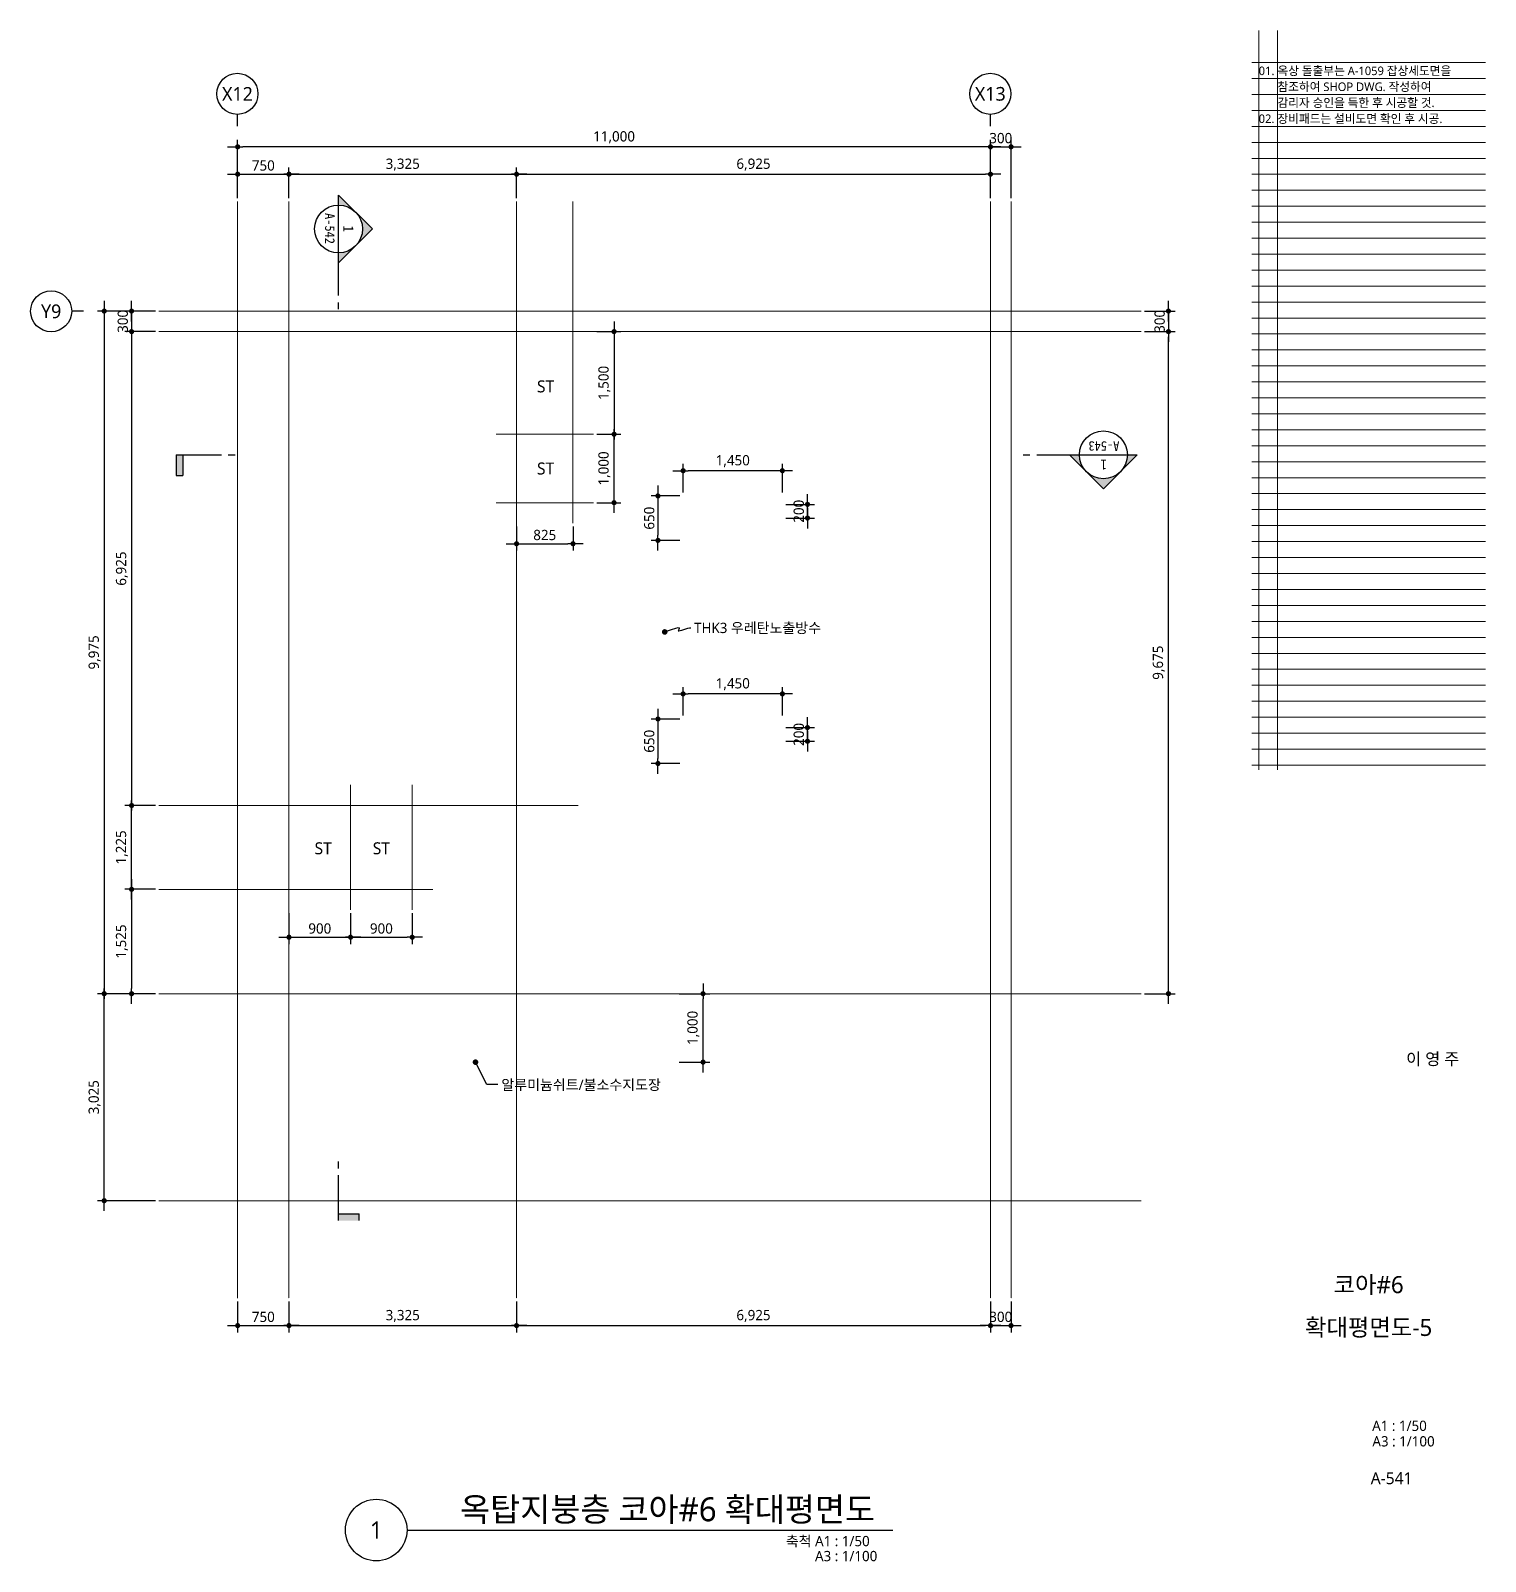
# Model space of a CAD drawing. Header units: millimetres. Extents: x 1424731 to 1631737, y 707248 to 849681.
# Drawn here: x 1610481 to 1631737, y 707248 to 729617 of the extents above; entities that cross this region are included whole.
import ezdxf
from ezdxf.enums import TextEntityAlignment as Align

# ---------------------------------------------------------------- set-up
doc = ezdxf.new("R2010")
doc.units = ezdxf.units.MM
doc.header["$MEASUREMENT"] = 0
doc.linetypes.add('CEN', pattern=[62, 60, -1, 0, -1])
doc.layers.get('0').update_dxf_attribs({"linetype": 'CONTINUOUS'})
for name, color, linetype, lineweight in [('A-AXIS-BUBL', 7, 'CONTINUOUS', 25), ('A-BORD-TEXT', 3, 'CONTINUOUS', 25), ('A-CNTL', 1, 'CEN', 15), ('A-DIMS', 7, 'CONTINUOUS', 25), ('A-MKXS-LEAD', 7, 'CONTINUOUS', 25), ('A-MKXS-MAK1', 3, 'CONTINUOUS', 25), ('A-MKXS-TEXT1', 3, 'CONTINUOUS', 25), ('A-MKXS-TEXT2', 7, 'CONTINUOUS', 25), ('A-MKXX-NAME', 3, 'CONTINUOUS', 25), ('A-XXXX-SYMB', 7, 'CONTINUOUS', 25), ('A-XXXX-TXT1', 3, 'CONTINUOUS', 25), ('A-XXXX-TXT2', 3, 'CONTINUOUS', 25)]:
    doc.layers.add(name, color=color, linetype=linetype, lineweight=lineweight)
doc.layers.add('A-XXXX-NPLT', color=144, linetype='CONTINUOUS', lineweight=15, plot=False)
doc.styles.add('HY울릉도L', font='')
doc.styles.add('돋움체', font='')
doc.styles.add('맑은 고딕', font='malgun.ttf')
doc.styles.add('맑은고딕', font='malgun.ttf')
doc.styles.get('HY울릉도L').set_extended_font_data('HYwulM')
doc.styles.get('돋움체').set_extended_font_data('DotumChe')
doc.dimstyles.new('CDIM', dxfattribs={"dimtxt": 3, "dimasz": 1.5, "dimexe": 2, "dimexo": 1, "dimgap": 1, "dimtad": 1, "dimdec": 0, "dimrnd": 0.5, "dimzin": 0, "dimdsep": 32, "dimlunit": 6, "dimtxsty": 'HY울릉도L', "dimblk1": '_CIDOT', "dimblk2": '_CIDOT', "dimsah": 1, "dimcen": 5.5, "dimclrd": 2, "dimclre": 2, "dimclrt": 7, "dimadec": 0, "dimazin": 0, "dimtfac": 1, "dimtdec": 0, "dimtix": 1, "dimtmove": 2, "dimatfit": 1, "dimldrblk": '_CIDOT', "dimfxl": 1, "dimtolj": 1, "dimtzin": 0, "dimlwd": -1, "dimarcsym": 0})

# ---------------------------------------------------------------- blocks, each defined once
blk = doc.blocks.new('_CIDOT')
at = {"color": 0, "linetype": 'ByBlock'}
blk.add_line((2, 0), (-1, 0), dxfattribs=at)
at = {"color": 0, "linetype": 'ByBlock', "const_width": 0.5}
blk.add_lwpolyline([(-0.25, 0, 1), (0.25, 0, 1)], format="xyb", close=True, dxfattribs=at)
blk = doc.blocks.new('*D1227')
at = {"layer": 'A-DIMS', "lineweight": -2, "transparency": 16777216}
for p, q in [((1613506, 711044), (1613506, 710594)), ((1614256, 711044), (1614256, 710594))]:
    blk.add_line(p, q, dxfattribs=at)
at = {"layer": 'A-DIMS', "transparency": 16777216}
blk.add_line((1613581, 710694), (1614181, 710694), dxfattribs=at)
at = {"layer": 'A-DIMS', "transparency": 16777216, "xscale": 75, "yscale": 75, "zscale": 75, "rotation": 180}
blk.add_blockref('_CIDOT', (1613506, 710694), dxfattribs=at)
at = {"layer": 'A-DIMS', "transparency": 16777216, "xscale": 75, "yscale": 75, "zscale": 75}
blk.add_blockref('_CIDOT', (1614256, 710694), dxfattribs=at)
at = {"layer": 'A-DIMS', "color": 3, "transparency": 16777216, "insert": (1613881, 710821), "char_height": 150, "attachment_point": 5, "style": '맑은고딕'}
blk.add_mtext('\\A1;750', dxfattribs=at)
blk = doc.blocks.new('*D1228')
at = {"layer": 'A-DIMS', "lineweight": -2, "transparency": 16777216}
for p, q in [((1617581, 711044), (1617581, 710594)), ((1624506, 711044), (1624506, 710594))]:
    blk.add_line(p, q, dxfattribs=at)
at = {"layer": 'A-DIMS', "transparency": 16777216}
blk.add_line((1617656, 710694), (1624431, 710694), dxfattribs=at)
at = {"layer": 'A-DIMS', "transparency": 16777216, "xscale": 75, "yscale": 75, "zscale": 75, "rotation": 180}
blk.add_blockref('_CIDOT', (1617581, 710694), dxfattribs=at)
at = {"layer": 'A-DIMS', "transparency": 16777216, "xscale": 75, "yscale": 75, "zscale": 75}
blk.add_blockref('_CIDOT', (1624506, 710694), dxfattribs=at)
at = {"layer": 'A-DIMS', "color": 3, "transparency": 16777216, "insert": (1621043, 710834), "char_height": 150, "attachment_point": 5, "style": '맑은고딕'}
blk.add_mtext('\\A1;6,925', dxfattribs=at)
blk = doc.blocks.new('*D1229')
at = {"layer": 'A-DIMS', "transparency": 16777216}
for p, q in [((1627106, 725594), (1627106, 725669)), ((1627106, 725519), (1627106, 725219)), ((1627106, 725144), (1627106, 725069))]:
    blk.add_line(p, q, dxfattribs=at)
at = {"layer": 'A-DIMS', "lineweight": -2, "transparency": 16777216}
for p, q in [((1626756, 725519), (1627206, 725519)), ((1626756, 725219), (1627206, 725219))]:
    blk.add_line(p, q, dxfattribs=at)
at = {"layer": 'A-DIMS', "transparency": 16777216, "xscale": 75, "yscale": 75, "zscale": 75}
for p, rotation in [((1627106, 725519), 270), ((1627106, 725219), 90)]:
    blk.add_blockref('_CIDOT', p, dxfattribs=dict(at, rotation=rotation))
at = {"layer": 'A-DIMS', "color": 3, "transparency": 16777216, "insert": (1626978, 725369), "char_height": 150, "attachment_point": 5, "rotation": 90, "style": '맑은고딕'}
blk.add_mtext('\\A1;300', dxfattribs=at)
blk = doc.blocks.new('*D1230')
at = {"layer": 'A-DIMS', "transparency": 16777216}
for p, q in [((1611956, 725594), (1611956, 725669)), ((1611956, 725519), (1611956, 725219)), ((1611956, 725144), (1611956, 725069))]:
    blk.add_line(p, q, dxfattribs=at)
at = {"layer": 'A-DIMS', "lineweight": -2, "transparency": 16777216}
for p, q in [((1612306, 725519), (1611856, 725519)), ((1612306, 725219), (1611856, 725219))]:
    blk.add_line(p, q, dxfattribs=at)
at = {"layer": 'A-DIMS', "transparency": 16777216, "xscale": 75, "yscale": 75, "zscale": 75}
for p, rotation in [((1611956, 725519), 270), ((1611956, 725219), 90)]:
    blk.add_blockref('_CIDOT', p, dxfattribs=dict(at, rotation=rotation))
at = {"layer": 'A-DIMS', "color": 3, "transparency": 16777216, "insert": (1611828, 725369), "char_height": 150, "attachment_point": 5, "rotation": 90, "style": '맑은고딕'}
blk.add_mtext('\\A1;300', dxfattribs=at)
blk = doc.blocks.new('*D1231')
at = {"layer": 'A-DIMS', "lineweight": -2, "transparency": 16777216}
for p, q in [((1612306, 725219), (1611856, 725219)), ((1612306, 718294), (1611856, 718294))]:
    blk.add_line(p, q, dxfattribs=at)
at = {"layer": 'A-DIMS', "transparency": 16777216}
blk.add_line((1611956, 725144), (1611956, 718369), dxfattribs=at)
at = {"layer": 'A-DIMS', "transparency": 16777216, "xscale": 75, "yscale": 75, "zscale": 75}
for p, rotation in [((1611956, 725219), 90), ((1611956, 718294), 270)]:
    blk.add_blockref('_CIDOT', p, dxfattribs=dict(at, rotation=rotation))
at = {"layer": 'A-DIMS', "color": 3, "transparency": 16777216, "insert": (1611816, 721756), "char_height": 150, "attachment_point": 5, "rotation": 90, "style": '맑은고딕'}
blk.add_mtext('\\A1;6,925', dxfattribs=at)
blk = doc.blocks.new('*D1232')
at = {"layer": 'A-DIMS', "lineweight": -2, "transparency": 16777216}
for p, q in [((1614256, 711044), (1614256, 710594)), ((1617581, 711044), (1617581, 710594))]:
    blk.add_line(p, q, dxfattribs=at)
at = {"layer": 'A-DIMS', "transparency": 16777216}
blk.add_line((1614331, 710694), (1617506, 710694), dxfattribs=at)
at = {"layer": 'A-DIMS', "transparency": 16777216, "xscale": 75, "yscale": 75, "zscale": 75, "rotation": 180}
blk.add_blockref('_CIDOT', (1614256, 710694), dxfattribs=at)
at = {"layer": 'A-DIMS', "transparency": 16777216, "xscale": 75, "yscale": 75, "zscale": 75}
blk.add_blockref('_CIDOT', (1617581, 710694), dxfattribs=at)
at = {"layer": 'A-DIMS', "color": 3, "transparency": 16777216, "insert": (1615918, 710834), "char_height": 150, "attachment_point": 5, "style": '맑은고딕'}
blk.add_mtext('\\A1;3,325', dxfattribs=at)
blk = doc.blocks.new('*D1233')
at = {"layer": 'A-DIMS', "transparency": 16777216}
for p, q in [((1624431, 727919), (1624356, 727919)), ((1624506, 727919), (1624806, 727919)), ((1624881, 727919), (1624956, 727919))]:
    blk.add_line(p, q, dxfattribs=at)
at = {"layer": 'A-DIMS', "lineweight": -2, "transparency": 16777216}
for p, q in [((1624506, 727169), (1624506, 728019)), ((1624806, 727169), (1624806, 728019))]:
    blk.add_line(p, q, dxfattribs=at)
at = {"layer": 'A-DIMS', "transparency": 16777216, "xscale": 75, "yscale": 75, "zscale": 75}
blk.add_blockref('_CIDOT', (1624506, 727919), dxfattribs=at)
at = {"layer": 'A-DIMS', "transparency": 16777216, "xscale": 75, "yscale": 75, "zscale": 75, "rotation": 180}
blk.add_blockref('_CIDOT', (1624806, 727919), dxfattribs=at)
at = {"layer": 'A-DIMS', "color": 3, "transparency": 16777216, "insert": (1624656, 728046), "char_height": 150, "attachment_point": 5, "style": '맑은고딕'}
blk.add_mtext('\\A1;300', dxfattribs=at)
blk = doc.blocks.new('*D1234')
at = {"layer": 'A-DIMS', "lineweight": -2, "transparency": 16777216}
for p, q in [((1617581, 727169), (1617581, 727619)), ((1624506, 727169), (1624506, 727619))]:
    blk.add_line(p, q, dxfattribs=at)
at = {"layer": 'A-DIMS', "transparency": 16777216}
blk.add_line((1617656, 727519), (1624431, 727519), dxfattribs=at)
at = {"layer": 'A-DIMS', "transparency": 16777216, "xscale": 75, "yscale": 75, "zscale": 75, "rotation": 180}
blk.add_blockref('_CIDOT', (1617581, 727519), dxfattribs=at)
at = {"layer": 'A-DIMS', "transparency": 16777216, "xscale": 75, "yscale": 75, "zscale": 75}
blk.add_blockref('_CIDOT', (1624506, 727519), dxfattribs=at)
at = {"layer": 'A-DIMS', "color": 3, "transparency": 16777216, "insert": (1621043, 727659), "char_height": 150, "attachment_point": 5, "style": '맑은고딕'}
blk.add_mtext('\\A1;6,925', dxfattribs=at)
blk = doc.blocks.new('*D1235')
at = {"layer": 'A-DIMS', "lineweight": -2, "transparency": 16777216}
for p, q in [((1614256, 727169), (1614256, 727619)), ((1617581, 727169), (1617581, 727619))]:
    blk.add_line(p, q, dxfattribs=at)
at = {"layer": 'A-DIMS', "transparency": 16777216}
blk.add_line((1614331, 727519), (1617506, 727519), dxfattribs=at)
at = {"layer": 'A-DIMS', "transparency": 16777216, "xscale": 75, "yscale": 75, "zscale": 75, "rotation": 180}
blk.add_blockref('_CIDOT', (1614256, 727519), dxfattribs=at)
at = {"layer": 'A-DIMS', "transparency": 16777216, "xscale": 75, "yscale": 75, "zscale": 75}
blk.add_blockref('_CIDOT', (1617581, 727519), dxfattribs=at)
at = {"layer": 'A-DIMS', "color": 3, "transparency": 16777216, "insert": (1615918, 727659), "char_height": 150, "attachment_point": 5, "style": '맑은고딕'}
blk.add_mtext('\\A1;3,325', dxfattribs=at)
blk = doc.blocks.new('*D1236')
at = {"layer": 'A-DIMS', "lineweight": -2, "transparency": 16777216}
for p, q in [((1613506, 727169), (1613506, 727619)), ((1614256, 727169), (1614256, 727619))]:
    blk.add_line(p, q, dxfattribs=at)
at = {"layer": 'A-DIMS', "transparency": 16777216}
blk.add_line((1613581, 727519), (1614181, 727519), dxfattribs=at)
at = {"layer": 'A-DIMS', "transparency": 16777216, "xscale": 75, "yscale": 75, "zscale": 75, "rotation": 180}
blk.add_blockref('_CIDOT', (1613506, 727519), dxfattribs=at)
at = {"layer": 'A-DIMS', "transparency": 16777216, "xscale": 75, "yscale": 75, "zscale": 75}
blk.add_blockref('_CIDOT', (1614256, 727519), dxfattribs=at)
at = {"layer": 'A-DIMS', "color": 3, "transparency": 16777216, "insert": (1613881, 727646), "char_height": 150, "attachment_point": 5, "style": '맑은고딕'}
blk.add_mtext('\\A1;750', dxfattribs=at)
blk = doc.blocks.new('*D1237')
at = {"layer": 'A-DIMS', "lineweight": -2, "transparency": 16777216}
for p, q in [((1613506, 727169), (1613506, 728019)), ((1624506, 727169), (1624506, 728019))]:
    blk.add_line(p, q, dxfattribs=at)
at = {"layer": 'A-DIMS', "transparency": 16777216}
blk.add_line((1624431, 727919), (1613581, 727919), dxfattribs=at)
at = {"layer": 'A-DIMS', "transparency": 16777216, "xscale": 75, "yscale": 75, "zscale": 75, "rotation": 180}
blk.add_blockref('_CIDOT', (1613506, 727919), dxfattribs=at)
at = {"layer": 'A-DIMS', "transparency": 16777216, "xscale": 75, "yscale": 75, "zscale": 75}
blk.add_blockref('_CIDOT', (1624506, 727919), dxfattribs=at)
at = {"layer": 'A-DIMS', "color": 3, "transparency": 16777216, "insert": (1619006, 728059), "char_height": 150, "attachment_point": 5, "style": '맑은고딕'}
blk.add_mtext('\\A1;11,000', dxfattribs=at)
blk = doc.blocks.new('*D1238')
at = {"layer": 'A-DIMS', "lineweight": -2, "transparency": 16777216}
for p, q in [((1624506, 711044), (1624506, 710594)), ((1624806, 711044), (1624806, 710594))]:
    blk.add_line(p, q, dxfattribs=at)
at = {"layer": 'A-DIMS', "transparency": 16777216}
for p, q in [((1624431, 710694), (1624356, 710694)), ((1624506, 710694), (1624806, 710694)), ((1624881, 710694), (1624956, 710694))]:
    blk.add_line(p, q, dxfattribs=at)
at = {"layer": 'A-DIMS', "transparency": 16777216, "xscale": 75, "yscale": 75, "zscale": 75}
blk.add_blockref('_CIDOT', (1624506, 710694), dxfattribs=at)
at = {"layer": 'A-DIMS', "transparency": 16777216, "xscale": 75, "yscale": 75, "zscale": 75, "rotation": 180}
blk.add_blockref('_CIDOT', (1624806, 710694), dxfattribs=at)
at = {"layer": 'A-DIMS', "color": 3, "transparency": 16777216, "insert": (1624656, 710821), "char_height": 150, "attachment_point": 5, "style": '맑은고딕'}
blk.add_mtext('\\A1;300', dxfattribs=at)
blk = doc.blocks.new('*D1239')
at = {"layer": 'A-DIMS', "lineweight": -2, "transparency": 16777216}
for p, q in [((1626756, 725219), (1627206, 725219)), ((1626756, 715544), (1627206, 715544))]:
    blk.add_line(p, q, dxfattribs=at)
at = {"layer": 'A-DIMS', "transparency": 16777216}
blk.add_line((1627106, 715619), (1627106, 725144), dxfattribs=at)
at = {"layer": 'A-DIMS', "transparency": 16777216, "xscale": 75, "yscale": 75, "zscale": 75}
for p, rotation in [((1627106, 725219), 90), ((1627106, 715544), 270)]:
    blk.add_blockref('_CIDOT', p, dxfattribs=dict(at, rotation=rotation))
at = {"layer": 'A-DIMS', "color": 3, "transparency": 16777216, "insert": (1626966, 720381), "char_height": 150, "attachment_point": 5, "rotation": 90, "style": '맑은고딕'}
blk.add_mtext('\\A1;9,675', dxfattribs=at)
blk = doc.blocks.new('*D1240')
at = {"layer": 'A-DIMS', "lineweight": -2, "transparency": 16777216}
for p, q in [((1617581, 722369), (1617581, 722019)), ((1618406, 722369), (1618406, 722019))]:
    blk.add_line(p, q, dxfattribs=at)
at = {"layer": 'A-DIMS', "transparency": 16777216}
blk.add_line((1617656, 722119), (1618331, 722119), dxfattribs=at)
at = {"layer": 'A-DIMS', "transparency": 16777216, "xscale": 75, "yscale": 75, "zscale": 75, "rotation": 180}
blk.add_blockref('_CIDOT', (1617581, 722119), dxfattribs=at)
at = {"layer": 'A-DIMS', "transparency": 16777216, "xscale": 75, "yscale": 75, "zscale": 75}
blk.add_blockref('_CIDOT', (1618406, 722119), dxfattribs=at)
at = {"layer": 'A-DIMS', "color": 3, "transparency": 16777216, "insert": (1617993, 722246), "char_height": 150, "attachment_point": 5, "style": '맑은고딕'}
blk.add_mtext('\\A1;825', dxfattribs=at)
blk = doc.blocks.new('*D1241')
at = {"layer": 'A-DIMS', "lineweight": -2, "transparency": 16777216}
for p, q in [((1618756, 725219), (1619106, 725219)), ((1618756, 723719), (1619106, 723719))]:
    blk.add_line(p, q, dxfattribs=at)
at = {"layer": 'A-DIMS', "transparency": 16777216}
blk.add_line((1619006, 725144), (1619006, 723794), dxfattribs=at)
at = {"layer": 'A-DIMS', "transparency": 16777216, "xscale": 75, "yscale": 75, "zscale": 75}
for p, rotation in [((1619006, 725219), 90), ((1619006, 723719), 270)]:
    blk.add_blockref('_CIDOT', p, dxfattribs=dict(at, rotation=rotation))
at = {"layer": 'A-DIMS', "color": 3, "transparency": 16777216, "insert": (1618865, 724469), "char_height": 150, "attachment_point": 5, "rotation": 90, "style": '맑은고딕'}
blk.add_mtext('\\A1;1,500', dxfattribs=at)
blk = doc.blocks.new('*D1242')
at = {"layer": 'A-DIMS', "lineweight": -2, "transparency": 16777216}
for p, q in [((1618756, 723719), (1619106, 723719)), ((1618756, 722719), (1619106, 722719))]:
    blk.add_line(p, q, dxfattribs=at)
at = {"layer": 'A-DIMS', "transparency": 16777216}
blk.add_line((1619006, 722794), (1619006, 723644), dxfattribs=at)
at = {"layer": 'A-DIMS', "transparency": 16777216, "xscale": 75, "yscale": 75, "zscale": 75}
for p, rotation in [((1619006, 723719), 90), ((1619006, 722719), 270)]:
    blk.add_blockref('_CIDOT', p, dxfattribs=dict(at, rotation=rotation))
at = {"layer": 'A-DIMS', "color": 3, "transparency": 16777216, "insert": (1618865, 723219), "char_height": 150, "attachment_point": 5, "rotation": 90, "style": '맑은고딕'}
blk.add_mtext('\\A1;1,000', dxfattribs=at)
blk = doc.blocks.new('*D1243')
at = {"layer": 'A-DIMS', "lineweight": -2, "transparency": 16777216}
for p, q in [((1614256, 716719), (1614256, 716269)), ((1615156, 716719), (1615156, 716269))]:
    blk.add_line(p, q, dxfattribs=at)
at = {"layer": 'A-DIMS', "transparency": 16777216}
blk.add_line((1614331, 716369), (1615081, 716369), dxfattribs=at)
at = {"layer": 'A-DIMS', "transparency": 16777216, "xscale": 75, "yscale": 75, "zscale": 75, "rotation": 180}
blk.add_blockref('_CIDOT', (1614256, 716369), dxfattribs=at)
at = {"layer": 'A-DIMS', "transparency": 16777216, "xscale": 75, "yscale": 75, "zscale": 75}
blk.add_blockref('_CIDOT', (1615156, 716369), dxfattribs=at)
at = {"layer": 'A-DIMS', "color": 3, "transparency": 16777216, "insert": (1614706, 716496), "char_height": 150, "attachment_point": 5, "style": '맑은고딕'}
blk.add_mtext('\\A1;900', dxfattribs=at)
blk = doc.blocks.new('*D1244')
at = {"layer": 'A-DIMS', "lineweight": -2, "transparency": 16777216}
for p, q in [((1615156, 716719), (1615156, 716269)), ((1616056, 716719), (1616056, 716269))]:
    blk.add_line(p, q, dxfattribs=at)
at = {"layer": 'A-DIMS', "transparency": 16777216}
blk.add_line((1615231, 716369), (1615981, 716369), dxfattribs=at)
at = {"layer": 'A-DIMS', "transparency": 16777216, "xscale": 75, "yscale": 75, "zscale": 75, "rotation": 180}
blk.add_blockref('_CIDOT', (1615156, 716369), dxfattribs=at)
at = {"layer": 'A-DIMS', "transparency": 16777216, "xscale": 75, "yscale": 75, "zscale": 75}
blk.add_blockref('_CIDOT', (1616056, 716369), dxfattribs=at)
at = {"layer": 'A-DIMS', "color": 3, "transparency": 16777216, "insert": (1615606, 716496), "char_height": 150, "attachment_point": 5, "style": '맑은고딕'}
blk.add_mtext('\\A1;900', dxfattribs=at)
blk = doc.blocks.new('*D1245')
at = {"layer": 'A-DIMS', "lineweight": -2, "transparency": 16777216}
for p, q in [((1612306, 718294), (1611856, 718294)), ((1612306, 717069), (1611856, 717069))]:
    blk.add_line(p, q, dxfattribs=at)
at = {"layer": 'A-DIMS', "transparency": 16777216}
blk.add_line((1611956, 717144), (1611956, 718219), dxfattribs=at)
at = {"layer": 'A-DIMS', "transparency": 16777216, "xscale": 75, "yscale": 75, "zscale": 75}
for p, rotation in [((1611956, 718294), 90), ((1611956, 717069), 270)]:
    blk.add_blockref('_CIDOT', p, dxfattribs=dict(at, rotation=rotation))
at = {"layer": 'A-DIMS', "color": 3, "transparency": 16777216, "insert": (1611815, 717681), "char_height": 150, "attachment_point": 5, "rotation": 90, "style": '맑은고딕'}
blk.add_mtext('\\A1;1,225', dxfattribs=at)
blk = doc.blocks.new('CORE 6- 단면')
at = {"layer": 'A-MKXS-MAK1'}
for points in [[(9245, 14885), (9245, 14985), (9545, 14985), (9545, 14885)], [(11820, 4095), (11920, 4095), (11920, 3795), (11820, 3795)]]:
    blk.add_hatch(color=256, dxfattribs=at).paths.add_polyline_path(points)
h = blk.add_hatch(color=256, dxfattribs=at)
h.paths.add_polyline_path([(-1630, 4290), (-1383, 4042, 0.414214), (-1878, 4042)])
h.paths.add_polyline_path([(-1383, 4042), (-1135, 3795), (-1280, 3795, 0.198912)])
h.paths.add_polyline_path([(-1878, 4042, 0.198912), (-1980, 3795), (-2125, 3795)])
h = blk.add_hatch(color=256, dxfattribs=at)
h.paths.add_polyline_path([(9050, 495), (9297, 742, 0.414214), (9297, 247)])
h.paths.add_polyline_path([(9297, 742), (9545, 990), (9545, 845, 0.198912)])
h.paths.add_polyline_path([(9297, 247, 0.198912), (9545, 145), (9545, 0)])
for p, q in [((9245, 14985), (9245, 14885)), ((9545, 14885), (9245, 14885)), ((9545, 14985), (9545, 14322)), ((9545, 14222), (9545, 14122)), ((-2125, 3795), (-1630, 4290)), ((-1135, 3795), (-1630, 4290)), ((11920, 4095), (11820, 4095)), ((11820, 3795), (11820, 4095)), ((11920, 3795), (11920, 4095)), ((-657, 3795), (-2125, 3795)), ((-457, 3795), (-557, 3795)), ((11157, 3795), (11057, 3795)), ((11920, 3795), (11257, 3795)), ((9545, 1668), (9545, 1568)), ((9545, 1468), (9545, 0)), ((9545, 990), (9050, 495)), ((9545, 0), (9050, 495))]:
    blk.add_line(p, q, dxfattribs=at)
for centre in [(-1630, 3795), (9545, 495)]:
    blk.add_circle(centre, 350, dxfattribs=at)
at = {"layer": 'A-MKXS-TEXT2', "style": '돋움체'}
for s, height, p in [('1', 150, (-1634, 3939)), ('A-543', 140, (-1637, 3667))]:
    blk.add_text(s, height=height, dxfattribs=at).set_placement(p, align=Align.MIDDLE)
for s, height, p in [('A-542', 140, (9673, 488)), ('1', 150, (9401, 491))]:
    blk.add_text(s, height=height, rotation=90, dxfattribs=at).set_placement(p, align=Align.MIDDLE)
blk = doc.blocks.new('*D1224')
at = {"layer": 'A-DIMS', "lineweight": -2, "transparency": 16777216}
for p, q in [((1612306, 717069), (1611856, 717069)), ((1612306, 715544), (1611856, 715544))]:
    blk.add_line(p, q, dxfattribs=at)
at = {"layer": 'A-DIMS', "transparency": 16777216}
blk.add_line((1611956, 716994), (1611956, 715619), dxfattribs=at)
at = {"layer": 'A-DIMS', "transparency": 16777216, "xscale": 75, "yscale": 75, "zscale": 75}
for p, rotation in [((1611956, 717069), 90), ((1611956, 715544), 270)]:
    blk.add_blockref('_CIDOT', p, dxfattribs=dict(at, rotation=rotation))
at = {"layer": 'A-DIMS', "color": 3, "transparency": 16777216, "insert": (1611815, 716306), "char_height": 150, "attachment_point": 5, "rotation": 90, "style": '맑은고딕'}
blk.add_mtext('\\A1;1,525', dxfattribs=at)
blk = doc.blocks.new('*D1225')
at = {"layer": 'A-DIMS', "lineweight": -2, "transparency": 16777216}
for p, q in [((1612306, 715544), (1611456, 715544)), ((1612306, 712519), (1611456, 712519))]:
    blk.add_line(p, q, dxfattribs=at)
at = {"layer": 'A-DIMS', "transparency": 16777216}
blk.add_line((1611556, 712594), (1611556, 715469), dxfattribs=at)
at = {"layer": 'A-DIMS', "transparency": 16777216, "xscale": 75, "yscale": 75, "zscale": 75}
for p, rotation in [((1611556, 715544), 90), ((1611556, 712519), 270)]:
    blk.add_blockref('_CIDOT', p, dxfattribs=dict(at, rotation=rotation))
at = {"layer": 'A-DIMS', "color": 3, "transparency": 16777216, "insert": (1611416, 714031), "char_height": 150, "attachment_point": 5, "rotation": 90, "style": '맑은고딕'}
blk.add_mtext('\\A1;3,025', dxfattribs=at)
blk = doc.blocks.new('*D1226')
at = {"layer": 'A-DIMS', "lineweight": -2, "transparency": 16777216}
for p, q in [((1612306, 725519), (1611456, 725519)), ((1612306, 715544), (1611456, 715544))]:
    blk.add_line(p, q, dxfattribs=at)
at = {"layer": 'A-DIMS', "transparency": 16777216}
blk.add_line((1611556, 725444), (1611556, 715619), dxfattribs=at)
at = {"layer": 'A-DIMS', "transparency": 16777216, "xscale": 75, "yscale": 75, "zscale": 75}
for p, rotation in [((1611556, 725519), 90), ((1611556, 715544), 270)]:
    blk.add_blockref('_CIDOT', p, dxfattribs=dict(at, rotation=rotation))
at = {"layer": 'A-DIMS', "color": 3, "transparency": 16777216, "insert": (1611416, 720531), "char_height": 150, "attachment_point": 5, "rotation": 90, "style": '맑은고딕'}
blk.add_mtext('\\A1;9,975', dxfattribs=at)
blk = doc.blocks.new('*D1250')
at = {"layer": 'A-DIMS', "lineweight": -2, "transparency": 16777216}
for p, q in [((1619956, 715544), (1620406, 715544)), ((1619956, 714544), (1620406, 714544))]:
    blk.add_line(p, q, dxfattribs=at)
at = {"layer": 'A-DIMS', "transparency": 16777216}
blk.add_line((1620306, 714619), (1620306, 715469), dxfattribs=at)
at = {"layer": 'A-DIMS', "transparency": 16777216, "xscale": 75, "yscale": 75, "zscale": 75}
for p, rotation in [((1620306, 715544), 90), ((1620306, 714544), 270)]:
    blk.add_blockref('_CIDOT', p, dxfattribs=dict(at, rotation=rotation))
at = {"layer": 'A-DIMS', "color": 3, "transparency": 16777216, "insert": (1620165, 715044), "char_height": 150, "attachment_point": 5, "rotation": 90, "style": '맑은고딕'}
blk.add_mtext('\\A1;1,000', dxfattribs=at)
blk = doc.blocks.new('NOTE(220317)')
at = {"layer": 'A-XXXX-NPLT'}
for p, q in [((1010649.8, 179732.7), (1010649.8, 175412.7)), ((1010759.8, 179732.7), (1010759.8, 175412.7)), ((1010609.8, 179546.1), (1011974.8, 179546.1)), ((1010609.8, 179452.7), (1011974.8, 179452.7)), ((1010609.8, 179359.4), (1011974.8, 179359.4)), ((1010609.8, 179266.1), (1011974.8, 179266.1)), ((1010609.8, 179172.7), (1011974.8, 179172.7)), ((1010609.8, 179079.4), (1011974.8, 179079.4)), ((1010609.8, 178986.1), (1011974.8, 178986.1)), ((1010609.8, 178892.7), (1011974.8, 178892.7)), ((1010609.8, 178799.4), (1011974.8, 178799.4)), ((1010609.8, 178706.1), (1011974.8, 178706.1)), ((1010609.8, 178612.7), (1011974.8, 178612.7)), ((1010609.8, 178519.4), (1011974.8, 178519.4)), ((1010609.8, 178426.1), (1011974.8, 178426.1)), ((1010609.8, 178332.7), (1011974.8, 178332.7)), ((1010609.8, 178239.4), (1011974.8, 178239.4)), ((1010609.8, 178146.1), (1011974.8, 178146.1)), ((1010609.8, 178052.7), (1011974.8, 178052.7)), ((1010609.8, 177959.4), (1011974.8, 177959.4)), ((1010609.8, 177866.1), (1011974.8, 177866.1)), ((1010609.8, 177772.7), (1011974.8, 177772.7)), ((1010609.8, 177679.4), (1011974.8, 177679.4)), ((1010609.8, 177586.1), (1011974.8, 177586.1)), ((1010609.8, 177492.7), (1011974.8, 177492.7)), ((1010609.8, 177399.4), (1011974.8, 177399.4)), ((1010609.8, 177306.1), (1011974.8, 177306.1)), ((1010609.8, 177212.7), (1011974.8, 177212.7)), ((1010609.8, 177119.4), (1011974.8, 177119.4)), ((1010609.8, 177026.1), (1011974.8, 177026.1)), ((1010609.8, 176932.7), (1011974.8, 176932.7)), ((1010609.8, 176839.4), (1011974.8, 176839.4)), ((1010609.8, 176746.1), (1011974.8, 176746.1)), ((1010609.8, 176652.7), (1011974.8, 176652.7)), ((1010609.8, 176559.4), (1011974.8, 176559.4)), ((1010609.8, 176466.1), (1011974.8, 176466.1)), ((1010609.8, 176372.7), (1011974.8, 176372.7)), ((1010609.8, 176279.4), (1011974.8, 176279.4)), ((1010609.8, 176186.1), (1011974.8, 176186.1)), ((1010609.8, 176092.7), (1011974.8, 176092.7)), ((1010609.8, 175999.4), (1011974.8, 175999.4)), ((1010609.8, 175906.1), (1011974.8, 175906.1)), ((1010609.8, 175812.7), (1011974.8, 175812.7)), ((1010609.8, 175719.4), (1011974.8, 175719.4)), ((1010609.8, 175626.1), (1011974.8, 175626.1)), ((1010609.8, 175532.7), (1011974.8, 175532.7)), ((1010609.8, 175439.4), (1011974.8, 175439.4))]:
    blk.add_line(p, q, dxfattribs=at)
blk = doc.blocks.new('NOTE_확대평면도_1')
at = {"layer": 'A-XXXX-TXT2', "style": '맑은 고딕'}
for s, p in [('01.', (7576.5, 4901.4)), ('옥상 돌출부는 A-1059 잡상세도면을', (7631.5, 4901.4)), ('참조하여 SHOP DWG. 작성하여', (7631.5, 4854.8)), ('감리자 승인을 득한 후 시공할 것.', (7631.5, 4808.1)), ('02.', (7576.5, 4761.4)), ('장비패드는 설비도면 확인 후 시공.', (7631.5, 4761.4))]:
    blk.add_text(s, height=25, dxfattribs=at).set_placement(p, align=Align.MIDDLE_LEFT)
blk = doc.blocks.new('*D1272')
at = {"layer": 'A-DIMS', "lineweight": -2, "transparency": 16777216}
for p, q in [((1620015, 722868), (1620015, 723286)), ((1621465, 722869), (1621465, 723286))]:
    blk.add_line(p, q, dxfattribs=at)
at = {"layer": 'A-DIMS', "transparency": 16777216}
blk.add_line((1621390, 723186), (1620090, 723186), dxfattribs=at)
at = {"layer": 'A-DIMS', "transparency": 16777216, "xscale": 75, "yscale": 75, "zscale": 75, "rotation": 180}
blk.add_blockref('_CIDOT', (1620015, 723186), dxfattribs=at)
at = {"layer": 'A-DIMS', "transparency": 16777216, "xscale": 75, "yscale": 75, "zscale": 75}
blk.add_blockref('_CIDOT', (1621465, 723186), dxfattribs=at)
at = {"layer": 'A-DIMS', "color": 3, "transparency": 16777216, "insert": (1620740, 723326), "char_height": 150, "attachment_point": 5, "style": '맑은고딕'}
blk.add_mtext('\\A1;1,450', dxfattribs=at)
blk = doc.blocks.new('*D1273')
at = {"layer": 'A-DIMS', "lineweight": -2, "transparency": 16777216}
for p, q in [((1619965, 722818), (1619547, 722818)), ((1619965, 722168), (1619547, 722168))]:
    blk.add_line(p, q, dxfattribs=at)
at = {"layer": 'A-DIMS', "transparency": 16777216}
blk.add_line((1619647, 722743), (1619647, 722243), dxfattribs=at)
at = {"layer": 'A-DIMS', "transparency": 16777216, "xscale": 75, "yscale": 75, "zscale": 75}
for p, rotation in [((1619647, 722818), 90), ((1619647, 722168), 270)]:
    blk.add_blockref('_CIDOT', p, dxfattribs=dict(at, rotation=rotation))
at = {"layer": 'A-DIMS', "color": 3, "transparency": 16777216, "insert": (1619520, 722493), "char_height": 150, "attachment_point": 5, "rotation": 90, "style": '맑은고딕'}
blk.add_mtext('\\A1;650', dxfattribs=at)
blk = doc.blocks.new('*D1274')
at = {"layer": 'A-DIMS', "transparency": 16777216}
for p, q in [((1621832, 722769), (1621832, 722844)), ((1621832, 722494), (1621832, 722694)), ((1621832, 722419), (1621832, 722344))]:
    blk.add_line(p, q, dxfattribs=at)
at = {"layer": 'A-DIMS', "lineweight": -2, "transparency": 16777216}
for p, q in [((1621515, 722694), (1621932, 722694)), ((1621515, 722494), (1621932, 722494))]:
    blk.add_line(p, q, dxfattribs=at)
at = {"layer": 'A-DIMS', "transparency": 16777216, "xscale": 75, "yscale": 75, "zscale": 75}
for p, rotation in [((1621832, 722694), 270), ((1621832, 722494), 90)]:
    blk.add_blockref('_CIDOT', p, dxfattribs=dict(at, rotation=rotation))
at = {"layer": 'A-DIMS', "color": 3, "transparency": 16777216, "insert": (1621705, 722594), "char_height": 150, "attachment_point": 5, "rotation": 90, "style": '맑은고딕'}
blk.add_mtext('\\A1;200', dxfattribs=at)
blk = doc.blocks.new('*D1275')
at = {"layer": 'A-DIMS', "lineweight": -2, "transparency": 16777216}
for p, q in [((1620015, 719608), (1620015, 720025)), ((1621465, 719608), (1621465, 720025))]:
    blk.add_line(p, q, dxfattribs=at)
at = {"layer": 'A-DIMS', "transparency": 16777216}
blk.add_line((1621390, 719925), (1620090, 719925), dxfattribs=at)
at = {"layer": 'A-DIMS', "transparency": 16777216, "xscale": 75, "yscale": 75, "zscale": 75, "rotation": 180}
blk.add_blockref('_CIDOT', (1620015, 719925), dxfattribs=at)
at = {"layer": 'A-DIMS', "transparency": 16777216, "xscale": 75, "yscale": 75, "zscale": 75}
blk.add_blockref('_CIDOT', (1621465, 719925), dxfattribs=at)
at = {"layer": 'A-DIMS', "color": 3, "transparency": 16777216, "insert": (1620740, 720066), "char_height": 150, "attachment_point": 5, "style": '맑은고딕'}
blk.add_mtext('\\A1;1,450', dxfattribs=at)
blk = doc.blocks.new('*D1276')
at = {"layer": 'A-DIMS', "lineweight": -2, "transparency": 16777216}
for p, q in [((1619965, 719558), (1619547, 719558)), ((1619965, 718908), (1619547, 718908))]:
    blk.add_line(p, q, dxfattribs=at)
at = {"layer": 'A-DIMS', "transparency": 16777216}
blk.add_line((1619647, 719483), (1619647, 718983), dxfattribs=at)
at = {"layer": 'A-DIMS', "transparency": 16777216, "xscale": 75, "yscale": 75, "zscale": 75}
for p, rotation in [((1619647, 719558), 90), ((1619647, 718908), 270)]:
    blk.add_blockref('_CIDOT', p, dxfattribs=dict(at, rotation=rotation))
at = {"layer": 'A-DIMS', "color": 3, "transparency": 16777216, "insert": (1619520, 719233), "char_height": 150, "attachment_point": 5, "rotation": 90, "style": '맑은고딕'}
blk.add_mtext('\\A1;650', dxfattribs=at)
blk = doc.blocks.new('*D1277')
at = {"layer": 'A-DIMS', "lineweight": -2, "transparency": 16777216}
for p, q in [((1621515, 719433), (1621932, 719433)), ((1621515, 719233), (1621932, 719233))]:
    blk.add_line(p, q, dxfattribs=at)
at = {"layer": 'A-DIMS', "transparency": 16777216}
for p, q in [((1621832, 719508), (1621832, 719583)), ((1621832, 719233), (1621832, 719433)), ((1621832, 719158), (1621832, 719083))]:
    blk.add_line(p, q, dxfattribs=at)
at = {"layer": 'A-DIMS', "transparency": 16777216, "xscale": 75, "yscale": 75, "zscale": 75}
for p, rotation in [((1621832, 719433), 270), ((1621832, 719233), 90)]:
    blk.add_blockref('_CIDOT', p, dxfattribs=dict(at, rotation=rotation))
at = {"layer": 'A-DIMS', "color": 3, "transparency": 16777216, "insert": (1621705, 719333), "char_height": 150, "attachment_point": 5, "rotation": 90, "style": '맑은고딕'}
blk.add_mtext('\\A1;200', dxfattribs=at)

msp = doc.modelspace()

# ---------------------------------------------------------------- linework, layer by layer
at = {"layer": 'A-AXIS-BUBL', "ltscale": 0.2}
for p, q in [((1613505.7, 728218.7), (1613505.7, 728393.7)), ((1624505.7, 728218.7), (1624505.7, 728393.7)), ((1611255.7, 725518.7), (1611080.7, 725518.7))]:
    msp.add_line(p, q, dxfattribs=at)
for centre in [(1613502.8, 728693.7), (1624502.8, 728693.7), (1610780.7, 725515.7)]:
    msp.add_circle(centre, 300, dxfattribs=at)
at = {"layer": 'A-CNTL'}
for p, q in [((1613505.7, 711093.7), (1613505.7, 727118.7)), ((1614255.7, 727118.7), (1614255.7, 711093.7)), ((1617580.7, 727118.7), (1617580.7, 711093.7)), ((1618405.7, 727118.7), (1618405.7, 722418.7)), ((1624505.7, 727118.7), (1624505.7, 711093.7)), ((1624805.7, 727118.7), (1624805.7, 711093.7)), ((1612355.7, 725518.7), (1626705.7, 725518.7)), ((1626705.7, 725218.7), (1612355.7, 725218.7)), ((1618705.7, 723718.7), (1617280.7, 723718.7)), ((1618705.7, 722718.7), (1617280.7, 722718.7)), ((1615155.7, 718593.7), (1615155.7, 716768.7)), ((1616055.7, 718593.7), (1616055.7, 716768.7)), ((1618480.7, 718293.7), (1612355.7, 718293.7)), ((1616355.7, 717068.7), (1612355.7, 717068.7)), ((1626705.7, 715543.7), (1612355.7, 715543.7)), ((1612355.7, 712518.7), (1626705.7, 712518.7))]:
    msp.add_line(p, q, dxfattribs=at)
at = {"layer": 'A-MKXS-LEAD', "const_width": 40}
for points in [[(1619725.1, 720832.2, 1), (1619766.6, 720828, 1)], [(1616960, 714541.6, -1), (1617001.5, 714545.7, -1)]]:
    msp.add_lwpolyline(points, format="xyb", close=True, dxfattribs=at)
at = {"layer": 'A-MKXS-LEAD'}
for points in [[(1619745, 720829.8), (1619842.8, 720866.6), (1619906.5, 720886.5), (1619942.7, 720893), (1619958.1, 720889.5), (1619959.3, 720879.6), (1619952.8, 720866.8), (1619945.2, 720854.6), (1619943.3, 720846.5), (1619951.9, 720845.2), (1619970.1, 720849.6), (1619994.9, 720857.8), (1620023.8, 720867.9), (1620054, 720878), (1620082.8, 720886.2), (1620107.5, 720890.5), (1620125.4, 720889)], [(1617308.8, 714215.6), (1617144.8, 714215.6), (1617144.8, 714215.6), (1616980.7, 714543.7), (1616980.7, 714543.7)]]:
    msp.add_lwpolyline(points, dxfattribs=at)
at = {"layer": 'A-XXXX-SYMB'}
msp.add_line((1615980.7, 707706.2), (1623080.7, 707706.2), dxfattribs=at)
msp.add_circle((1615530.7, 707706.2), 450, dxfattribs=at)

# ---------------------------------------------------------------- block references
for name, p, xscale, yscale, zscale in [('NOTE(220317)', (-898200, 280285.6), 2.499999981306344, 2.499999981306344, 2.499999981306344), ('NOTE_확대평면도_1', (1590542, 704522.8), 4.999999962612687, 4.999999962612687, 4.999999962612687)]:
    msp.add_blockref(name, p, dxfattribs=dict(xscale=xscale, yscale=yscale, zscale=zscale))
at = {"layer": 'A-DIMS', "rotation": 180}
msp.add_blockref('CORE 6- 단면', (1624525.7, 727213.6), dxfattribs=at)

# ---------------------------------------------------------------- texts
at = {"layer": 'A-BORD-TEXT', "style": '맑은고딕'}
for s, height, p in [('이 영 주', 175, (1631356.3, 714502.3)), ('A1 : 1/50', 150, (1630881.5, 709154.6)), ('A3 : 1/100', 150, (1630996.4, 708927.9)), ('A-541', 175, (1630671.7, 708376.1))]:
    msp.add_text(s, height=height, dxfattribs=at).set_placement(p, align=Align.RIGHT)
for s, p in [('코아#6', (1630030.7, 711292.4)), ('확대평면도-5', (1630030.7, 710667.4))]:
    msp.add_text(s, height=250, dxfattribs=at).set_placement(p, align=Align.MIDDLE_CENTER)
at = {"layer": 'A-MKXS-TEXT1', "style": '맑은고딕'}
for s, p in [('THK3 우레탄노출방수', (1620175.4, 720889)), ('알루미늄쉬트/불소수지도장', (1617358.8, 714212.2))]:
    msp.add_text(s, height=150, dxfattribs=at).set_placement(p, align=Align.MIDDLE_LEFT)
at = {"layer": 'A-MKXX-NAME', "style": '맑은고딕'}
for p in [(1618005.7, 724418.7), (1618005.7, 723218.7), (1614755.7, 717668.7), (1615605.7, 717668.7)]:
    msp.add_text('ST', height=175, dxfattribs=at).set_placement(p, align=Align.MIDDLE_CENTER)
at = {"layer": 'A-XXXX-TXT1', "style": '맑은고딕'}
msp.add_text('옥탑지붕층 코아#6 확대평면도', height=350, dxfattribs=at).set_placement((1622819.1, 707728.8), align=Align.BOTTOM_RIGHT)
msp.add_text('1', height=250, dxfattribs=at).set_placement((1615530.7, 707706.2), align=Align.MIDDLE)
for s, p in [('축척 A1 : 1/50', (1622741.3, 707620)), ('A3 : 1/100', (1622852.5, 707401.1))]:
    msp.add_text(s, height=150, dxfattribs=at).set_placement(p, align=Align.TOP_RIGHT)
at = {"layer": 'A-XXXX-TXT2', "ltscale": 0.2, "style": '맑은고딕'}
for s, p in [('X12', (1613502.8, 728693.7)), ('X13', (1624502.8, 728693.7)), ('Y9', (1610780.7, 725515.7))]:
    msp.add_text(s, height=200, dxfattribs=at).set_placement(p, align=Align.MIDDLE)

# ---------------------------------------------------------------- dimensions: what is measured, and where the dimension line sits
at = {"layer": 'A-DIMS'}
for base, p1, p2, angle, picture, middle in [((1613505.7, 727918.7), (1624505.7, 727118.7), (1613505.7, 727118.7), 180, '*D1237', (1619005.7, 728059.2)), ((1611555.7, 715543.7), (1612355.7, 725518.7), (1612355.7, 715543.7), 90, '*D1226', (1611415.7, 720531.2)), ((1611955.7, 725218.7), (1612355.7, 725518.7), (1612355.7, 725218.7), 90, '*D1230', (1611828.2, 725368.7)), ((1627105.7, 725218.7), (1626705.7, 725518.7), (1626705.7, 725218.7), 90, '*D1229', (1626978.2, 725368.7)), ((1611955.7, 718293.7), (1612355.7, 725218.7), (1612355.7, 718293.7), 90, '*D1231', (1611815.7, 721756.2)), ((1619005.7, 723718.7), (1618705.7, 725218.7), (1618705.7, 723718.7), 270, '*D1241', (1618865.3, 724468.7)), ((1627105.7, 725218.7), (1626705.7, 715543.7), (1626705.7, 725218.7), 270, '*D1239', (1626965.7, 720381.2)), ((1619005.7, 723718.7), (1618705.7, 722718.7), (1618705.7, 723718.7), 90, '*D1242', (1618865.3, 723218.7)), ((1619647.4, 722168.4), (1620014.8, 722818.4), (1620014.8, 722168.4), 90, '*D1273', (1619519.9, 722493.4)), ((1621832.3, 722693.7), (1621464.8, 722493.7), (1621464.8, 722693.7), 270, '*D1274', (1621704.8, 722593.7)), ((1619647.4, 718907.7), (1620014.8, 719557.7), (1620014.8, 718907.7), 90, '*D1276', (1619519.9, 719232.7)), ((1621832.3, 719432.9), (1621464.8, 719232.9), (1621464.8, 719432.9), 270, '*D1277', (1621704.8, 719332.9)), ((1611955.7, 718293.7), (1612355.7, 717068.7), (1612355.7, 718293.7), 270, '*D1245', (1611815.3, 717681.2)), ((1611955.7, 715543.7), (1612355.7, 717068.7), (1612355.7, 715543.7), 90, '*D1224', (1611815.3, 716306.2)), ((1611555.7, 715543.7), (1612355.7, 712518.7), (1612355.7, 715543.7), 270, '*D1225', (1611415.7, 714031.2)), ((1620305.7, 715543.7), (1619905.7, 714543.7), (1619905.7, 715543.7), 90, '*D1250', (1620165.3, 715043.7))]:
    dim = msp.add_linear_dim(base=base, p1=p1, p2=p2, angle=angle, dimstyle='CDIM', override={"dimscale": 50, "dimtxsty": '맑은고딕', "dimclrd": 256, "dimclre": 256, "dimclrt": 3}, dxfattribs=at)
    dim.commit()
    dim.dimension.update_dxf_attribs({"geometry": picture, "text_midpoint": middle})
for base, p1, p2, picture, middle in [((1624805.7, 727918.7), (1624505.7, 727118.7), (1624805.7, 727118.7), '*D1233', (1624655.7, 728046.2)), ((1614255.7, 727518.7), (1613505.7, 727118.7), (1614255.7, 727118.7), '*D1236', (1613880.7, 727646.2)), ((1617580.7, 727518.7), (1614255.7, 727118.7), (1617580.7, 727118.7), '*D1235', (1615918.2, 727658.8)), ((1624505.7, 727518.7), (1617580.7, 727118.7), (1624505.7, 727118.7), '*D1234', (1621043.2, 727658.8)), ((1620014.8, 723185.9), (1621464.8, 722818.7), (1620014.8, 722818.4), '*D1272', (1620739.8, 723326.4)), ((1618405.7, 722118.7), (1617580.7, 722418.7), (1618405.7, 722418.7), '*D1240', (1617993.2, 722246.2)), ((1620014.8, 719925.2), (1621464.8, 719557.9), (1620014.8, 719557.7), '*D1275', (1620739.8, 720065.7)), ((1615155.7, 716368.7), (1614255.7, 716768.7), (1615155.7, 716768.7), '*D1243', (1614705.7, 716496.2)), ((1616055.7, 716368.7), (1615155.7, 716768.7), (1616055.7, 716768.7), '*D1244', (1615605.7, 716496.2)), ((1614255.7, 710693.7), (1613505.7, 711093.7), (1614255.7, 711093.7), '*D1227', (1613880.7, 710821.2)), ((1617580.7, 710693.7), (1614255.7, 711093.7), (1617580.7, 711093.7), '*D1232', (1615918.2, 710833.8)), ((1624505.7, 710693.7), (1617580.7, 711093.7), (1624505.7, 711093.7), '*D1228', (1621043.2, 710833.8)), ((1624805.7, 710693.7), (1624505.7, 711093.7), (1624805.7, 711093.7), '*D1238', (1624655.7, 710821.2))]:
    dim = msp.add_linear_dim(base=base, p1=p1, p2=p2, dimstyle='CDIM', override={"dimscale": 50, "dimtxsty": '맑은고딕', "dimclrd": 256, "dimclre": 256, "dimclrt": 3}, dxfattribs=at)
    dim.commit()
    dim.dimension.update_dxf_attribs({"geometry": picture, "text_midpoint": middle})

doc.saveas('drawing.dxf')
